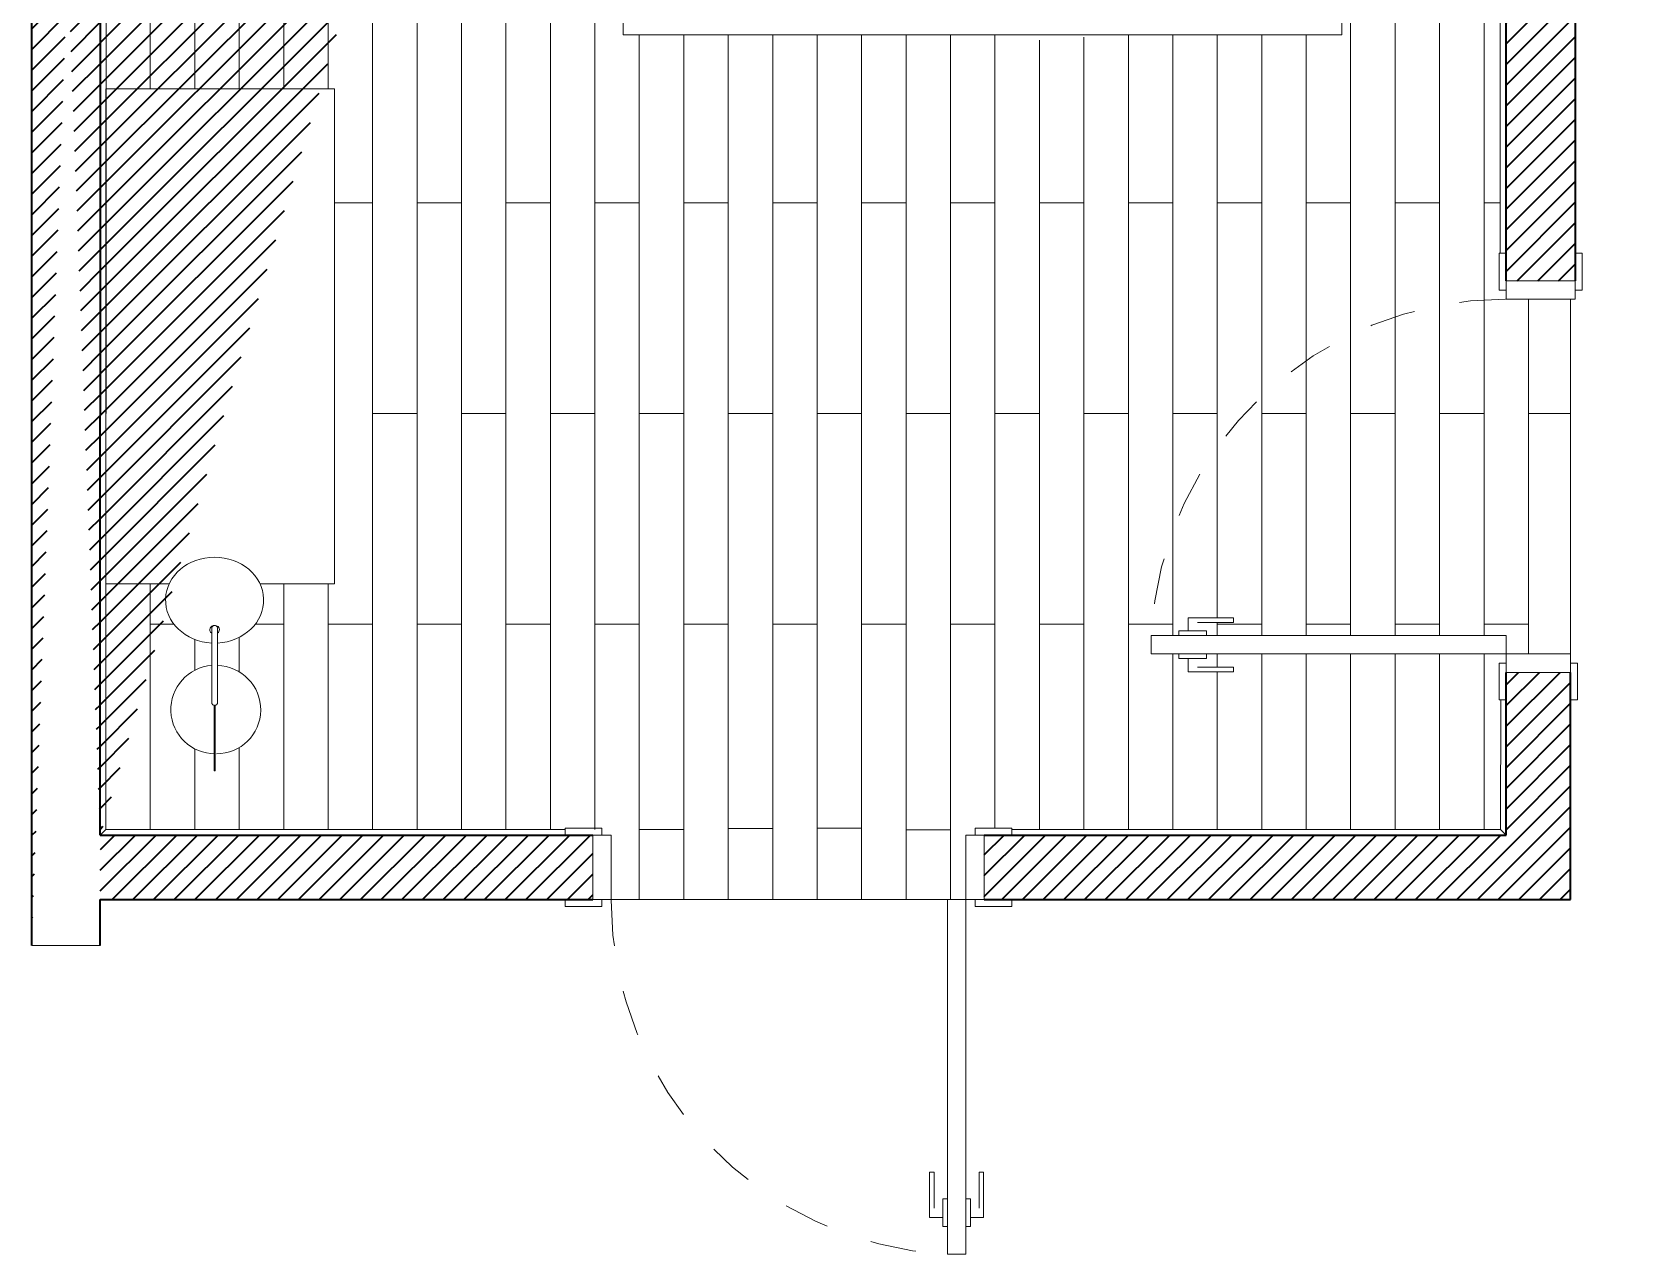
# Model space of a CAD drawing. Header units: millimetres. Extents: x -28732.7 to -28720, y -5761.5 to -5752.1.
# Drawn here: x -28726.782 to -28723.332, y -5761.549 to -5758.895 of the extents above; entities that cross this region are included whole.
import ezdxf

# ---------------------------------------------------------------- set-up
doc = ezdxf.new("R2010")
doc.units = ezdxf.units.MM
doc.linetypes.add('TRATTEGGIATA2', pattern=[0.375, 0.25, -0.125])
doc.layers.get('DEFPOINTS').update_dxf_attribs({"color": 210, "lineweight": 18})
doc.layers.add('A-DOOR-FULL', color=201, linetype='Continuous', lineweight=18)
doc.layers.add('A-SECT-MCUT', color=7, linetype='Continuous', lineweight=35)
doc.layers.add('A-ELEV-MBE4', color=41, linetype='Continuous', lineweight=13, transparency=0.25)
doc.layers.add('A-FURN', color=163, linetype='Continuous', lineweight=13, transparency=0.2)
pattern_1 = [(45, (-2.22046, 0.37514), (-0.022450640303, 0.022450640303), [])]

msp = doc.modelspace()

# ---------------------------------------------------------------- hatches: boundary and pattern name
at = {"layer": 'A-SECT-MCUT', "true_color": 0x939598}
h = msp.add_hatch(dxfattribs=at)
h.set_pattern_fill('ANSI31', color=252, scale=0.01)
h.set_pattern_definition(pattern_1)
edge = h.paths.add_edge_path()
edge.add_line((-28725.4994, -5756.6405), (-28725.4994, -5756.7905))
edge.add_line((-28725.4994, -5756.6405), (-28726.7824, -5756.6405))
edge.add_line((-28725.499, -5756.7905), (-28726.6324, -5756.7905))
edge.add_line((-28726.7824, -5760.8789), (-28726.7824, -5756.6405))
edge.add_line((-28726.6337, -5760.6388), (-28726.6324, -5756.7905))
edge.add_line((-28726.6337, -5760.8789), (-28726.7824, -5760.8789))
edge.add_line((-28726.6337, -5760.8789), (-28726.6337, -5760.7789))
edge.add_line((-28726.6337, -5760.7789), (-28725.5649, -5760.7788))
edge.add_line((-28725.5649, -5760.6388), (-28725.5649, -5760.7788))
edge.add_line((-28726.6337, -5760.6388), (-28725.5649, -5760.6388))
h = msp.add_hatch(dxfattribs=at)
h.set_pattern_fill('ANSI31', color=252, scale=0.01)
h.set_pattern_definition(pattern_1)
h.paths.add_polyline_path([(-28723.4324, -5759.4355), (-28723.5824, -5759.4355), (-28723.5824, -5756.7905), (-28724.6994, -5756.7905), (-28724.6994, -5756.6405), (-28723.3324, -5756.6405), (-28723.3324, -5756.7905), (-28723.4324, -5756.7905)])
h = msp.add_hatch(dxfattribs=at)
h.set_pattern_fill('ANSI31', color=252, scale=0.01)
h.set_pattern_definition(pattern_1)
h.paths.add_polyline_path([(-28723.4424, -5760.2855), (-28723.5824, -5760.2855), (-28723.5824, -5760.6388), (-28724.7149, -5760.6388), (-28724.7149, -5760.7788), (-28723.4424, -5760.7788)])

# ---------------------------------------------------------------- linework, layer by layer
at = {"layer": 'A-DOOR-FULL'}
for p, q in [((-28723.4324, -5759.4355), (-28723.5824, -5759.4355)), ((-28723.4324, -5759.4355), (-28723.5824, -5759.4355)), ((-28723.5824, -5759.4355), (-28723.5824, -5759.4755)), ((-28723.4324, -5759.4755), (-28723.4324, -5759.4355)), ((-28723.5824, -5759.4755), (-28723.4324, -5759.4755)), ((-28724.2724, -5760.1669), (-28724.174, -5760.1669)), ((-28724.2724, -5760.1955), (-28724.2724, -5760.1669)), ((-28724.2524, -5760.1769), (-28724.174, -5760.1769)), ((-28724.174, -5760.1769), (-28724.174, -5760.1669)), ((-28723.5824, -5760.2055), (-28724.3524, -5760.2055)), ((-28724.3524, -5760.2455), (-28724.3524, -5760.2055)), ((-28723.5824, -5760.2455), (-28723.5824, -5760.2055)), ((-28723.5824, -5760.2455), (-28724.3524, -5760.2455)), ((-28724.2724, -5760.2555), (-28724.2724, -5760.2842)), ((-28723.5824, -5760.2855), (-28723.5824, -5760.2455)), ((-28723.5824, -5760.2455), (-28723.4424, -5760.2455)), ((-28723.4424, -5760.2455), (-28723.4424, -5760.2855)), ((-28724.2724, -5760.2842), (-28724.174, -5760.2842)), ((-28724.2524, -5760.2742), (-28724.174, -5760.2742)), ((-28724.174, -5760.2742), (-28724.174, -5760.2842)), ((-28723.5824, -5760.2855), (-28723.4424, -5760.2855)), ((-28723.4424, -5760.2855), (-28723.5824, -5760.2855)), ((-28725.5649, -5760.6388), (-28725.5649, -5760.7788)), ((-28725.5249, -5760.6388), (-28725.5649, -5760.6388)), ((-28725.5249, -5760.7788), (-28725.5249, -5760.6388)), ((-28724.7549, -5760.7788), (-28724.7549, -5760.6388)), ((-28724.7549, -5760.6388), (-28724.7149, -5760.6388)), ((-28724.7149, -5760.6388), (-28724.7149, -5760.7788)), ((-28725.5649, -5760.7788), (-28725.5249, -5760.7788)), ((-28724.7949, -5760.7788), (-28724.7949, -5761.5488)), ((-28724.7549, -5760.7788), (-28724.7949, -5760.7788)), ((-28724.7549, -5760.7788), (-28724.7549, -5761.5488)), ((-28724.7149, -5760.7788), (-28724.7549, -5760.7788)), ((-28724.8336, -5761.4688), (-28724.8336, -5761.3704)), ((-28724.8236, -5761.3704), (-28724.8336, -5761.3704)), ((-28724.8236, -5761.4488), (-28724.8236, -5761.3704)), ((-28724.7263, -5761.4488), (-28724.7263, -5761.3704)), ((-28724.7263, -5761.3704), (-28724.7163, -5761.3704)), ((-28724.7163, -5761.4688), (-28724.7163, -5761.3704)), ((-28724.8049, -5761.4688), (-28724.8336, -5761.4688)), ((-28724.7449, -5761.4688), (-28724.7163, -5761.4688)), ((-28724.7549, -5761.5488), (-28724.7949, -5761.5488))]:
    msp.add_line(p, q, dxfattribs=at)
for points in [[(-28723.5824, -5759.3755), (-28723.5824, -5759.4555), (-28723.5974, -5759.4555), (-28723.5974, -5759.3755)], [(-28723.4324, -5759.3755), (-28723.4324, -5759.4555), (-28723.4174, -5759.4555), (-28723.4174, -5759.3755)], [(-28724.2924, -5760.2055), (-28724.2924, -5760.1955), (-28724.2324, -5760.1955), (-28724.2324, -5760.2055)], [(-28724.2924, -5760.2455), (-28724.2924, -5760.2555), (-28724.2324, -5760.2555), (-28724.2324, -5760.2455)], [(-28723.5824, -5760.3455), (-28723.5824, -5760.2655), (-28723.5974, -5760.2655), (-28723.5974, -5760.3455)], [(-28723.4274, -5760.3455), (-28723.4274, -5760.2655), (-28723.4424, -5760.2655), (-28723.4424, -5760.3455)], [(-28725.6249, -5760.6388), (-28725.5449, -5760.6388), (-28725.5449, -5760.6238), (-28725.6249, -5760.6238)], [(-28724.6549, -5760.6388), (-28724.7349, -5760.6388), (-28724.7349, -5760.6238), (-28724.6549, -5760.6238)], [(-28725.6249, -5760.7788), (-28725.5449, -5760.7788), (-28725.5449, -5760.7938), (-28725.6249, -5760.7938)], [(-28724.6549, -5760.7788), (-28724.7349, -5760.7788), (-28724.7349, -5760.7938), (-28724.6549, -5760.7938)], [(-28724.7949, -5761.4888), (-28724.8049, -5761.4888), (-28724.8049, -5761.4288), (-28724.7949, -5761.4288)], [(-28724.7549, -5761.4888), (-28724.7449, -5761.4888), (-28724.7449, -5761.4288), (-28724.7549, -5761.4288)]]:
    msp.add_lwpolyline(points, close=True, dxfattribs=at)
at = {"layer": 'A-DOOR-FULL', "color": 251, "linetype": 'TRATTEGGIATA2', "ltscale": 0.25}
for centre, start, end in [((-28723.5835, -5760.2455), 90, 177.0223), ((-28724.7549, -5760.7799), 180, 267.0223)]:
    msp.add_arc(centre, 0.77, start, end, dxfattribs=at)
at = {"layer": 'A-ELEV-MBE4'}
for p, q in [((-28726.6217, -5760.6268), (-28726.6204, -5756.8025)), ((-28723.5953, -5759.3755), (-28723.5944, -5756.8025)), ((-28723.5944, -5760.6268), (-28723.594, -5760.3455)), ((-28726.3869, -5760.4994), (-28726.3843, -5760.4994)), ((-28726.6217, -5760.6268), (-28726.6337, -5760.6388)), ((-28725.6249, -5760.6268), (-28726.6217, -5760.6268)), ((-28723.5944, -5760.6268), (-28724.6549, -5760.6268)), ((-28723.5944, -5760.6268), (-28723.5824, -5760.6388))]:
    msp.add_line(p, q, dxfattribs=at)
for points in [[(-28726.3918, -5760.2596), (-28726.3918, -5760.2606), (-28726.3918, -5760.2626), (-28726.3918, -5760.267), (-28726.3918, -5760.2676), (-28726.3918, -5760.2682), (-28726.3918, -5760.2688), (-28726.3918, -5760.2695), (-28726.3918, -5760.2701), (-28726.3918, -5760.2708), (-28726.3918, -5760.2715), (-28726.3918, -5760.2722), (-28726.3918, -5760.2729), (-28726.3918, -5760.2736), (-28726.3918, -5760.2744), (-28726.3918, -5760.2751), (-28726.3918, -5760.2758), (-28726.3918, -5760.2766), (-28726.3918, -5760.2774), (-28726.3918, -5760.2782), (-28726.3918, -5760.2789), (-28726.3918, -5760.2797), (-28726.3918, -5760.2805), (-28726.3918, -5760.2813), (-28726.3918, -5760.2821), (-28726.3918, -5760.2838), (-28726.3918, -5760.2846), (-28726.3918, -5760.2854), (-28726.3918, -5760.2862), (-28726.3918, -5760.287), (-28726.3918, -5760.2878), (-28726.3918, -5760.2886), (-28726.3918, -5760.2904), (-28726.3918, -5760.2912), (-28726.3918, -5760.292), (-28726.3918, -5760.2928), (-28726.3918, -5760.2936), (-28726.3918, -5760.2945), (-28726.3918, -5760.2945), (-28726.3918, -5760.2945), (-28726.3918, -5760.2945), (-28726.3918, -5760.2953), (-28726.3918, -5760.2961), (-28726.3918, -5760.2969), (-28726.3918, -5760.2977), (-28726.3918, -5760.2985), (-28726.3918, -5760.2992), (-28726.3918, -5760.3), (-28726.3918, -5760.3008), (-28726.3918, -5760.3016), (-28726.3918, -5760.3024), (-28726.3918, -5760.3032), (-28726.3918, -5760.304), (-28726.3918, -5760.3048), (-28726.3918, -5760.3056), (-28726.3918, -5760.3063), (-28726.3918, -5760.3071), (-28726.3918, -5760.3079), (-28726.3918, -5760.3086), (-28726.3918, -5760.3094), (-28726.3918, -5760.3102), (-28726.3918, -5760.3109), (-28726.3918, -5760.3117), (-28726.3918, -5760.3124), (-28726.3918, -5760.3132), (-28726.3918, -5760.3139), (-28726.3918, -5760.3147), (-28726.3918, -5760.3154), (-28726.3918, -5760.3161), (-28726.3918, -5760.3168), (-28726.3918, -5760.3176), (-28726.3918, -5760.3183), (-28726.3918, -5760.319), (-28726.3918, -5760.3197), (-28726.3918, -5760.3204), (-28726.3918, -5760.3211), (-28726.3918, -5760.3218), (-28726.3918, -5760.3224), (-28726.3918, -5760.3231), (-28726.3918, -5760.3238), (-28726.3918, -5760.3244), (-28726.3918, -5760.3251), (-28726.3918, -5760.3257), (-28726.3918, -5760.3264), (-28726.3918, -5760.327), (-28726.3918, -5760.3276), (-28726.3918, -5760.3283), (-28726.3918, -5760.3289), (-28726.3918, -5760.3295), (-28726.3918, -5760.3301), (-28726.3918, -5760.3307), (-28726.3918, -5760.3312), (-28726.3918, -5760.3318), (-28726.3918, -5760.3324), (-28726.3918, -5760.3329), (-28726.3918, -5760.3335), (-28726.3918, -5760.334), (-28726.3918, -5760.3345), (-28726.3918, -5760.335), (-28726.3918, -5760.3355), (-28726.3918, -5760.336), (-28726.3918, -5760.3365), (-28726.3918, -5760.337), (-28726.3918, -5760.3375), (-28726.3918, -5760.3379), (-28726.3918, -5760.3384), (-28726.3918, -5760.3388), (-28726.3918, -5760.3393), (-28726.3918, -5760.3397), (-28726.3918, -5760.3401), (-28726.3918, -5760.3405), (-28726.3918, -5760.3409), (-28726.3918, -5760.3413), (-28726.3918, -5760.3417), (-28726.3918, -5760.3421), (-28726.3918, -5760.3424), (-28726.3918, -5760.3428), (-28726.3918, -5760.3432), (-28726.3918, -5760.3435), (-28726.3918, -5760.3438), (-28726.3918, -5760.3442), (-28726.3918, -5760.3445), (-28726.3918, -5760.3448), (-28726.3918, -5760.3451), (-28726.3918, -5760.3454), (-28726.3918, -5760.3457), (-28726.3918, -5760.346), (-28726.3918, -5760.3463), (-28726.3918, -5760.3465), (-28726.3918, -5760.3468), (-28726.3918, -5760.347), (-28726.3918, -5760.3473), (-28726.3918, -5760.3475), (-28726.3918, -5760.3478), (-28726.3918, -5760.348), (-28726.3918, -5760.3482), (-28726.3918, -5760.3484), (-28726.3918, -5760.3486), (-28726.3918, -5760.3488), (-28726.3918, -5760.349), (-28726.3918, -5760.3492), (-28726.3918, -5760.3493), (-28726.3918, -5760.3495), (-28726.3918, -5760.3496), (-28726.3918, -5760.3498), (-28726.3918, -5760.3499), (-28726.3918, -5760.3501), (-28726.3918, -5760.3502), (-28726.3918, -5760.3503), (-28726.3918, -5760.3504), (-28726.3918, -5760.3505), (-28726.3918, -5760.3506), (-28726.3918, -5760.3507), (-28726.3918, -5760.3507), (-28726.3918, -5760.3508), (-28726.3918, -5760.3509), (-28726.3918, -5760.3509), (-28726.3918, -5760.351), (-28726.3918, -5760.351), (-28726.3918, -5760.351), (-28726.3918, -5760.351), (-28726.3918, -5760.351), (-28726.3918, -5760.351), (-28726.3918, -5760.351), (-28726.3918, -5760.351), (-28726.3918, -5760.351), (-28726.3918, -5760.3509), (-28726.3918, -5760.3509), (-28726.3918, -5760.3508), (-28726.3918, -5760.3507), (-28726.3918, -5760.3506), (-28726.3918, -5760.3506), (-28726.3918, -5760.3505), (-28726.3918, -5760.3503), (-28726.3918, -5760.3502), (-28726.3918, -5760.3501), (-28726.3918, -5760.3499), (-28726.3918, -5760.3498), (-28726.3918, -5760.3496), (-28726.3918, -5760.3494), (-28726.3918, -5760.3492), (-28726.3918, -5760.349), (-28726.3918, -5760.3488), (-28726.3918, -5760.3486), (-28726.3918, -5760.3483), (-28726.3918, -5760.348), (-28726.3918, -5760.3478), (-28726.3918, -5760.3475), (-28726.3918, -5760.3472), (-28726.3918, -5760.3468), (-28726.3918, -5760.3465), (-28726.3918, -5760.3462), (-28726.3918, -5760.3458), (-28726.3918, -5760.3454), (-28726.3918, -5760.345), (-28726.3918, -5760.3446), (-28726.3918, -5760.3442), (-28726.3918, -5760.3438), (-28726.3918, -5760.3433), (-28726.3918, -5760.3429), (-28726.3918, -5760.3424), (-28726.3918, -5760.3419), (-28726.3918, -5760.3414), (-28726.3918, -5760.3409), (-28726.3918, -5760.3404), (-28726.3918, -5760.3398), (-28726.3918, -5760.3393), (-28726.3918, -5760.3387), (-28726.3918, -5760.3381), (-28726.3918, -5760.3376), (-28726.3918, -5760.337), (-28726.3918, -5760.3363), (-28726.3918, -5760.3357), (-28726.3918, -5760.3351), (-28726.3918, -5760.3344), (-28726.3918, -5760.3338), (-28726.3918, -5760.3331), (-28726.3918, -5760.3324), (-28726.3918, -5760.3317), (-28726.3918, -5760.331), (-28726.3918, -5760.3303), (-28726.3918, -5760.3296), (-28726.3918, -5760.3289), (-28726.3918, -5760.3281), (-28726.3918, -5760.3274), (-28726.3918, -5760.3266), (-28726.3918, -5760.3259), (-28726.3918, -5760.3251), (-28726.3918, -5760.3243), (-28726.3918, -5760.3235), (-28726.3918, -5760.3227), (-28726.3918, -5760.3219), (-28726.3918, -5760.3211), (-28726.3918, -5760.3203), (-28726.3918, -5760.3194), (-28726.3918, -5760.3186), (-28726.3918, -5760.3178), (-28726.3918, -5760.3169), (-28726.3918, -5760.316), (-28726.3918, -5760.3152), (-28726.3918, -5760.3143), (-28726.3918, -5760.3134), (-28726.3918, -5760.3125), (-28726.3918, -5760.3116), (-28726.3918, -5760.3107), (-28726.3918, -5760.3098), (-28726.3918, -5760.3089), (-28726.3918, -5760.308), (-28726.3918, -5760.307), (-28726.3918, -5760.3061), (-28726.3918, -5760.3052), (-28726.3918, -5760.3042), (-28726.3918, -5760.3033), (-28726.3918, -5760.3023), (-28726.3918, -5760.3013), (-28726.3918, -5760.3004), (-28726.3918, -5760.2994), (-28726.3918, -5760.2984), (-28726.3918, -5760.2974), (-28726.3918, -5760.2964), (-28726.3918, -5760.2954), (-28726.3918, -5760.2945), (-28726.3918, -5760.2935), (-28726.3918, -5760.2925), (-28726.3918, -5760.2915), (-28726.3918, -5760.2905), (-28726.3918, -5760.2895), (-28726.3918, -5760.2885), (-28726.3918, -5760.2875), (-28726.3918, -5760.2865), (-28726.3918, -5760.2854), (-28726.3918, -5760.2844), (-28726.3918, -5760.2834), (-28726.3918, -5760.2824), (-28726.3918, -5760.2814), (-28726.3918, -5760.2804), (-28726.3918, -5760.2794), (-28726.3918, -5760.2783), (-28726.3918, -5760.2773), (-28726.3918, -5760.2763), (-28726.3918, -5760.2753), (-28726.3918, -5760.2742), (-28726.3918, -5760.2732), (-28726.3918, -5760.2722), (-28726.3918, -5760.2711), (-28726.3918, -5760.2701), (-28726.3918, -5760.269), (-28726.3918, -5760.268), (-28726.3918, -5760.267), (-28726.3918, -5760.2659), (-28726.3918, -5760.2649), (-28726.3918, -5760.2638), (-28726.3918, -5760.2628), (-28726.3918, -5760.2617), (-28726.3918, -5760.2607), (-28726.3918, -5760.2597), (-28726.3918, -5760.2503), (-28726.3918, -5760.2373), (-28726.3918, -5760.2237), (-28726.3918, -5760.2094), (-28726.3918, -5760.1946), (-28726.3918, -5760.1904)], [(-28726.3794, -5760.2596), (-28726.3794, -5760.2606), (-28726.3794, -5760.2626), (-28726.3794, -5760.267), (-28726.3794, -5760.2676), (-28726.3794, -5760.2682), (-28726.3794, -5760.2688), (-28726.3794, -5760.2695), (-28726.3794, -5760.2701), (-28726.3794, -5760.2708), (-28726.3794, -5760.2715), (-28726.3794, -5760.2722), (-28726.3794, -5760.2729), (-28726.3794, -5760.2736), (-28726.3794, -5760.2744), (-28726.3794, -5760.2751), (-28726.3794, -5760.2758), (-28726.3794, -5760.2766), (-28726.3794, -5760.2774), (-28726.3794, -5760.2782), (-28726.3794, -5760.2789), (-28726.3794, -5760.2797), (-28726.3794, -5760.2805), (-28726.3794, -5760.2813), (-28726.3794, -5760.2821), (-28726.3794, -5760.2838), (-28726.3794, -5760.2846), (-28726.3794, -5760.2854), (-28726.3794, -5760.2862), (-28726.3794, -5760.287), (-28726.3794, -5760.2878), (-28726.3794, -5760.2886), (-28726.3794, -5760.2904), (-28726.3794, -5760.2912), (-28726.3794, -5760.292), (-28726.3794, -5760.2928), (-28726.3794, -5760.2936), (-28726.3794, -5760.2945), (-28726.3794, -5760.2945), (-28726.3794, -5760.2953), (-28726.3794, -5760.2961), (-28726.3794, -5760.2969), (-28726.3794, -5760.2977), (-28726.3794, -5760.2984), (-28726.3794, -5760.2992), (-28726.3794, -5760.3), (-28726.3794, -5760.3008), (-28726.3794, -5760.3016), (-28726.3794, -5760.3024), (-28726.3794, -5760.3032), (-28726.3794, -5760.304), (-28726.3794, -5760.3048), (-28726.3794, -5760.3055), (-28726.3794, -5760.3063), (-28726.3794, -5760.3071), (-28726.3794, -5760.3079), (-28726.3794, -5760.3086), (-28726.3794, -5760.3094), (-28726.3794, -5760.3102), (-28726.3794, -5760.3109), (-28726.3794, -5760.3117), (-28726.3794, -5760.3124), (-28726.3794, -5760.3132), (-28726.3794, -5760.3139), (-28726.3794, -5760.3147), (-28726.3794, -5760.3154), (-28726.3794, -5760.3161), (-28726.3794, -5760.3168), (-28726.3794, -5760.3176), (-28726.3794, -5760.3183), (-28726.3794, -5760.319), (-28726.3794, -5760.3197), (-28726.3794, -5760.3204), (-28726.3794, -5760.3211), (-28726.3794, -5760.3218), (-28726.3794, -5760.3224), (-28726.3794, -5760.3231), (-28726.3794, -5760.3238), (-28726.3794, -5760.3244), (-28726.3794, -5760.3251), (-28726.3794, -5760.3257), (-28726.3794, -5760.3264), (-28726.3794, -5760.327), (-28726.3794, -5760.3276), (-28726.3794, -5760.3283), (-28726.3794, -5760.3289), (-28726.3794, -5760.3295), (-28726.3794, -5760.3301), (-28726.3794, -5760.3306), (-28726.3794, -5760.3312), (-28726.3794, -5760.3318), (-28726.3794, -5760.3324), (-28726.3794, -5760.3329), (-28726.3794, -5760.3334), (-28726.3794, -5760.334), (-28726.3794, -5760.3345), (-28726.3794, -5760.335), (-28726.3794, -5760.3355), (-28726.3794, -5760.336), (-28726.3794, -5760.3365), (-28726.3794, -5760.337), (-28726.3794, -5760.3375), (-28726.3794, -5760.3379), (-28726.3794, -5760.3384), (-28726.3794, -5760.3388), (-28726.3794, -5760.3393), (-28726.3794, -5760.3397), (-28726.3794, -5760.3401), (-28726.3794, -5760.3405), (-28726.3794, -5760.3409), (-28726.3794, -5760.3413), (-28726.3794, -5760.3417), (-28726.3794, -5760.3421), (-28726.3794, -5760.3424), (-28726.3794, -5760.3428), (-28726.3794, -5760.3432), (-28726.3794, -5760.3435), (-28726.3794, -5760.3438), (-28726.3794, -5760.3442), (-28726.3794, -5760.3445), (-28726.3794, -5760.3448), (-28726.3794, -5760.3451), (-28726.3794, -5760.3454), (-28726.3794, -5760.3457), (-28726.3794, -5760.346), (-28726.3794, -5760.3463), (-28726.3794, -5760.3465), (-28726.3794, -5760.3468), (-28726.3794, -5760.347), (-28726.3794, -5760.3473), (-28726.3794, -5760.3475), (-28726.3794, -5760.3478), (-28726.3794, -5760.348), (-28726.3794, -5760.3482), (-28726.3794, -5760.3484), (-28726.3794, -5760.3486), (-28726.3794, -5760.3488), (-28726.3794, -5760.349), (-28726.3794, -5760.3492), (-28726.3794, -5760.3493), (-28726.3794, -5760.3495), (-28726.3794, -5760.3496), (-28726.3794, -5760.3498), (-28726.3794, -5760.3499), (-28726.3794, -5760.3501), (-28726.3794, -5760.3502), (-28726.3794, -5760.3503), (-28726.3794, -5760.3504), (-28726.3794, -5760.3505), (-28726.3794, -5760.3506), (-28726.3794, -5760.3507), (-28726.3794, -5760.3507), (-28726.3794, -5760.3508), (-28726.3794, -5760.3509), (-28726.3794, -5760.3509), (-28726.3794, -5760.351), (-28726.3794, -5760.351), (-28726.3794, -5760.351), (-28726.3794, -5760.351), (-28726.3794, -5760.351), (-28726.3794, -5760.351), (-28726.3794, -5760.351), (-28726.3794, -5760.351), (-28726.3794, -5760.351), (-28726.3794, -5760.3509), (-28726.3794, -5760.3509), (-28726.3794, -5760.3508), (-28726.3794, -5760.3507), (-28726.3794, -5760.3506), (-28726.3794, -5760.3506), (-28726.3794, -5760.3505), (-28726.3794, -5760.3503), (-28726.3794, -5760.3502), (-28726.3794, -5760.3501), (-28726.3794, -5760.3499), (-28726.3794, -5760.3498), (-28726.3794, -5760.3496), (-28726.3794, -5760.3494), (-28726.3794, -5760.3492), (-28726.3794, -5760.349), (-28726.3794, -5760.3488), (-28726.3794, -5760.3486), (-28726.3794, -5760.3483), (-28726.3794, -5760.348), (-28726.3794, -5760.3478), (-28726.3794, -5760.3475), (-28726.3794, -5760.3472), (-28726.3794, -5760.3468), (-28726.3794, -5760.3465), (-28726.3794, -5760.3462), (-28726.3794, -5760.3458), (-28726.3794, -5760.3454), (-28726.3794, -5760.345), (-28726.3794, -5760.3446), (-28726.3794, -5760.3442), (-28726.3794, -5760.3438), (-28726.3794, -5760.3433), (-28726.3794, -5760.3429), (-28726.3794, -5760.3424), (-28726.3794, -5760.3419), (-28726.3794, -5760.3414), (-28726.3794, -5760.3409), (-28726.3794, -5760.3404), (-28726.3794, -5760.3398), (-28726.3794, -5760.3393), (-28726.3794, -5760.3387), (-28726.3794, -5760.3381), (-28726.3794, -5760.3376), (-28726.3794, -5760.337), (-28726.3794, -5760.3363), (-28726.3794, -5760.3357), (-28726.3794, -5760.3351), (-28726.3794, -5760.3344), (-28726.3794, -5760.3338), (-28726.3794, -5760.3331), (-28726.3794, -5760.3324), (-28726.3794, -5760.3317), (-28726.3794, -5760.331), (-28726.3794, -5760.3303), (-28726.3794, -5760.3296), (-28726.3794, -5760.3289), (-28726.3794, -5760.3282), (-28726.3794, -5760.3274), (-28726.3794, -5760.3266), (-28726.3794, -5760.3259), (-28726.3794, -5760.3251), (-28726.3794, -5760.3243), (-28726.3794, -5760.3235), (-28726.3794, -5760.3227), (-28726.3794, -5760.3219), (-28726.3794, -5760.3211), (-28726.3794, -5760.3203), (-28726.3794, -5760.3194), (-28726.3794, -5760.3186), (-28726.3794, -5760.3178), (-28726.3794, -5760.3169), (-28726.3794, -5760.316), (-28726.3794, -5760.3152), (-28726.3794, -5760.3143), (-28726.3794, -5760.3134), (-28726.3794, -5760.3125), (-28726.3794, -5760.3116), (-28726.3794, -5760.3107), (-28726.3794, -5760.3098), (-28726.3794, -5760.3089), (-28726.3794, -5760.308), (-28726.3794, -5760.307), (-28726.3794, -5760.3061), (-28726.3794, -5760.3052), (-28726.3794, -5760.3042), (-28726.3794, -5760.3033), (-28726.3794, -5760.3023), (-28726.3794, -5760.3013), (-28726.3794, -5760.3004), (-28726.3794, -5760.2994), (-28726.3794, -5760.2984), (-28726.3794, -5760.2974), (-28726.3794, -5760.2964), (-28726.3794, -5760.2955), (-28726.3794, -5760.2945), (-28726.3794, -5760.2935), (-28726.3794, -5760.2925), (-28726.3794, -5760.2915), (-28726.3794, -5760.2905), (-28726.3794, -5760.2895), (-28726.3794, -5760.2885), (-28726.3794, -5760.2875), (-28726.3794, -5760.2865), (-28726.3794, -5760.2854), (-28726.3794, -5760.2844), (-28726.3794, -5760.2834), (-28726.3794, -5760.2824), (-28726.3794, -5760.2814), (-28726.3794, -5760.2804), (-28726.3794, -5760.2794), (-28726.3794, -5760.2783), (-28726.3794, -5760.2773), (-28726.3794, -5760.2763), (-28726.3794, -5760.2753), (-28726.3794, -5760.2742), (-28726.3794, -5760.2732), (-28726.3794, -5760.2722), (-28726.3794, -5760.2711), (-28726.3794, -5760.2701), (-28726.3794, -5760.2691), (-28726.3794, -5760.268), (-28726.3794, -5760.267), (-28726.3794, -5760.2659), (-28726.3794, -5760.2649), (-28726.3794, -5760.2638), (-28726.3794, -5760.2628), (-28726.3794, -5760.2617), (-28726.3794, -5760.2607), (-28726.3794, -5760.2597), (-28726.3794, -5760.2586), (-28726.3794, -5760.2448), (-28726.3794, -5760.2316), (-28726.3794, -5760.2177), (-28726.3794, -5760.2031), (-28726.3794, -5760.1904)], [(-28726.3856, -5760.3572), (-28726.3869, -5760.3571), (-28726.3881, -5760.3567), (-28726.3892, -5760.3561), (-28726.3902, -5760.3552), (-28726.3909, -5760.3542), (-28726.3915, -5760.353), (-28726.3918, -5760.3518), (-28726.3918, -5760.351)], [(-28726.3869, -5760.4994), (-28726.3869, -5760.4896), (-28726.3869, -5760.4701), (-28726.3869, -5760.4491), (-28726.3869, -5760.4235), (-28726.3869, -5760.4055), (-28726.3869, -5760.3841), (-28726.3869, -5760.3707), (-28726.3869, -5760.3599), (-28726.3869, -5760.3568)], [(-28726.3794, -5760.351), (-28726.3794, -5760.3515), (-28726.3796, -5760.3528), (-28726.3801, -5760.354), (-28726.3809, -5760.355), (-28726.3818, -5760.3559), (-28726.3827, -5760.3565), (-28726.3842, -5760.3571), (-28726.3856, -5760.3572)], [(-28726.3843, -5760.4994), (-28726.3843, -5760.4896), (-28726.3843, -5760.4701), (-28726.3843, -5760.4491), (-28726.3843, -5760.4235), (-28726.3843, -5760.4055), (-28726.3843, -5760.3841), (-28726.3843, -5760.3707), (-28726.3843, -5760.3599), (-28726.3843, -5760.3569)]]:
    msp.add_lwpolyline(points, dxfattribs=at)
for centre, radius, start, end in [((-28726.3856, -5760.1898), 0.00624, 354.7695, 185.2383), ((-28726.3844, -5760.3663), 0.0961, 94.4313, 270.0671), ((-28726.3813, -5760.3666), 0.0958, 269.7719, 88.8695)]:
    msp.add_arc(centre, radius, start, end, dxfattribs=at)
for centre, major_axis, start_param, end_param in [((-28726.3856, -5760.1287), (0.1064, 0), 1.570796, 4.653617), ((-28726.3856, -5760.1287), (0.1064, 0), 4.771149, 7.853982), ((-28726.3856, -5760.1928), (0.0105, 0), 1.570796, 4.060966), ((-28726.3856, -5760.1928), (0.0105, 0), 0, 1.570796), ((-28726.3856, -5760.1928), (0.0105, 0), 5.36395, 6.283185)]:
    msp.add_ellipse(centre, major_axis=major_axis, ratio=0.876283, start_param=start_param, end_param=end_param, dxfattribs=at)
at = {"layer": 'A-FURN', "color": 251, "true_color": 0x636466}
for p, q in [((-28726.0427, -5756.8025), (-28726.0427, -5760.6268)), ((-28725.9462, -5756.8025), (-28725.9462, -5760.6268)), ((-28725.8497, -5756.8025), (-28725.8497, -5760.6268)), ((-28725.7532, -5756.8025), (-28725.7532, -5760.6268)), ((-28725.6567, -5756.8025), (-28725.6567, -5760.6268)), ((-28725.5602, -5756.8025), (-28725.5602, -5760.6268)), ((-28723.9197, -5757.1625), (-28723.9197, -5760.2055)), ((-28723.8232, -5757.1625), (-28723.8232, -5760.2055)), ((-28723.7267, -5757.1625), (-28723.7267, -5760.2055)), ((-28723.6302, -5757.1625), (-28723.6302, -5760.2055)), ((-28726.1392, -5758.5215), (-28726.1392, -5759.0183)), ((-28726.5252, -5758.5615), (-28726.5252, -5759.0183)), ((-28726.4287, -5758.5615), (-28726.4287, -5759.0183)), ((-28726.3322, -5758.5615), (-28726.3322, -5759.0183)), ((-28726.2357, -5758.5615), (-28726.2357, -5759.0183)), ((-28725.4637, -5758.9016), (-28725.4637, -5760.7788)), ((-28725.3672, -5758.9016), (-28725.3672, -5760.7788)), ((-28725.2707, -5758.9016), (-28725.2707, -5760.7788)), ((-28725.1742, -5758.9016), (-28725.1742, -5760.7788)), ((-28725.0777, -5758.9016), (-28725.0777, -5760.7788)), ((-28724.9812, -5758.9016), (-28724.9812, -5760.7788)), ((-28724.8847, -5758.9016), (-28724.8847, -5760.7788)), ((-28724.7882, -5758.9016), (-28724.7882, -5760.7788)), ((-28724.6917, -5758.9016), (-28724.6917, -5760.6238)), ((-28724.4987, -5758.9065), (-28724.4987, -5760.6268)), ((-28724.4022, -5758.9016), (-28724.4022, -5760.6268)), ((-28724.3057, -5758.9016), (-28724.3057, -5760.2055)), ((-28724.2092, -5758.9016), (-28724.2092, -5760.1669)), ((-28724.1127, -5758.9016), (-28724.1127, -5760.2055)), ((-28724.0162, -5758.9016), (-28724.0162, -5760.2055)), ((-28724.5952, -5758.9132), (-28724.5952, -5760.6268)), ((-28726.0427, -5759.2658), (-28726.1255, -5759.2658)), ((-28725.8497, -5759.2658), (-28725.9462, -5759.2658)), ((-28725.6567, -5759.2658), (-28725.7532, -5759.2658)), ((-28725.4637, -5759.2658), (-28725.5602, -5759.2658)), ((-28725.2707, -5759.2658), (-28725.3672, -5759.2658)), ((-28725.0777, -5759.2658), (-28725.1742, -5759.2658)), ((-28724.8847, -5759.2658), (-28724.9812, -5759.2658)), ((-28724.6917, -5759.2658), (-28724.7882, -5759.2658)), ((-28724.4987, -5759.2658), (-28724.5952, -5759.2658)), ((-28724.3057, -5759.2658), (-28724.4022, -5759.2658)), ((-28724.1127, -5759.2658), (-28724.2092, -5759.2658)), ((-28723.9197, -5759.2658), (-28724.0162, -5759.2658)), ((-28723.7267, -5759.2658), (-28723.8232, -5759.2658)), ((-28723.5952, -5759.2658), (-28723.6302, -5759.2658)), ((-28723.5337, -5759.4755), (-28723.5337, -5760.2455)), ((-28723.4424, -5759.4755), (-28723.4424, -5760.2455)), ((-28725.9462, -5759.7238), (-28726.0427, -5759.7238)), ((-28725.7532, -5759.7238), (-28725.8497, -5759.7238)), ((-28725.5602, -5759.7238), (-28725.6567, -5759.7238)), ((-28725.3672, -5759.7238), (-28725.4637, -5759.7238)), ((-28725.1742, -5759.7238), (-28725.2707, -5759.7238)), ((-28724.9812, -5759.7238), (-28725.0777, -5759.7238)), ((-28724.7882, -5759.7238), (-28724.8847, -5759.7238)), ((-28724.5952, -5759.7238), (-28724.6917, -5759.7238)), ((-28724.4022, -5759.7238), (-28724.4987, -5759.7238)), ((-28724.2092, -5759.7238), (-28724.3057, -5759.7238)), ((-28724.0162, -5759.7238), (-28724.1127, -5759.7238)), ((-28723.8232, -5759.7238), (-28723.9197, -5759.7238)), ((-28723.6302, -5759.7238), (-28723.7267, -5759.7238)), ((-28723.4424, -5759.7238), (-28723.5337, -5759.7238)), ((-28726.5252, -5760.0933), (-28726.5252, -5760.6268)), ((-28726.2357, -5760.0933), (-28726.2357, -5760.6268)), ((-28726.1392, -5760.0933), (-28726.1392, -5760.6268)), ((-28726.4738, -5760.1808), (-28726.5252, -5760.1808)), ((-28726.2357, -5760.1808), (-28726.2974, -5760.1808)), ((-28726.0427, -5760.1808), (-28726.1392, -5760.1808)), ((-28725.8497, -5760.1808), (-28725.9462, -5760.1808)), ((-28725.6567, -5760.1808), (-28725.7532, -5760.1808)), ((-28725.4637, -5760.1808), (-28725.5602, -5760.1808)), ((-28725.2707, -5760.1808), (-28725.3672, -5760.1808)), ((-28725.0777, -5760.1808), (-28725.1742, -5760.1808)), ((-28724.8847, -5760.1808), (-28724.9812, -5760.1808)), ((-28724.6917, -5760.1808), (-28724.7882, -5760.1808)), ((-28724.4987, -5760.1808), (-28724.5952, -5760.1808)), ((-28724.3057, -5760.1808), (-28724.4022, -5760.1808)), ((-28724.2092, -5760.1769), (-28724.2092, -5760.2055)), ((-28724.1127, -5760.1808), (-28724.2092, -5760.1808)), ((-28723.9197, -5760.1808), (-28724.0162, -5760.1808)), ((-28723.7267, -5760.1808), (-28723.8232, -5760.1808)), ((-28723.5337, -5760.1808), (-28723.6302, -5760.1808)), ((-28726.4287, -5760.2139), (-28726.4287, -5760.2811)), ((-28726.3322, -5760.2093), (-28726.3322, -5760.2843)), ((-28724.3057, -5760.2455), (-28724.3057, -5760.6268)), ((-28724.2092, -5760.2455), (-28724.2092, -5760.2742)), ((-28724.1127, -5760.2455), (-28724.1127, -5760.6268)), ((-28724.0162, -5760.2455), (-28724.0162, -5760.6268)), ((-28723.9197, -5760.2455), (-28723.9197, -5760.6268)), ((-28723.8232, -5760.2455), (-28723.8232, -5760.6268)), ((-28723.7267, -5760.2455), (-28723.7267, -5760.6268)), ((-28723.6302, -5760.2455), (-28723.6302, -5760.6268)), ((-28726.4287, -5760.4516), (-28726.4287, -5760.6268)), ((-28726.3322, -5760.4489), (-28726.3322, -5760.6268)), ((-28725.3672, -5760.6268), (-28725.4637, -5760.6268)), ((-28725.1742, -5760.6247), (-28725.2707, -5760.6247)), ((-28724.9812, -5760.6237), (-28725.0777, -5760.6237)), ((-28724.7882, -5760.6277), (-28724.8847, -5760.6277))]:
    msp.add_line(p, q, dxfattribs=at)
at = {"layer": 'A-FURN'}
for p, q in [((-28725.499, -5758.9016), (-28725.499, -5756.8025)), ((-28723.939, -5758.9016), (-28723.939, -5756.8025)), ((-28725.499, -5758.9016), (-28724.719, -5758.9016)), ((-28723.939, -5758.9016), (-28724.719, -5758.9016))]:
    msp.add_line(p, q, dxfattribs=at)
at = {"layer": 'A-FURN', "color": 251, "true_color": 0x646362}
for p, q in [((-28724.2092, -5760.2842), (-28724.2092, -5760.6268)), ((-28725.5249, -5760.7788), (-28724.7949, -5760.7788))]:
    msp.add_line(p, q, dxfattribs=at)
at = {"layer": 'A-FURN'}
for points in [[(-28726.1255, -5760.0933), (-28726.1255, -5759.0183), (-28726.6215, -5759.0183), (-28726.6215, -5760.0933), (-28726.484, -5760.0933)], [(-28726.2873, -5760.0933), (-28726.1255, -5760.0933)]]:
    msp.add_lwpolyline(points, dxfattribs=at)
at = {"layer": 'A-SECT-MCUT'}
for p, q in [((-28726.7824, -5760.8789), (-28726.7824, -5756.6405)), ((-28726.6337, -5760.6388), (-28726.6324, -5756.7905)), ((-28723.5824, -5759.4355), (-28723.5824, -5756.7905)), ((-28723.4324, -5756.7905), (-28723.4324, -5759.4355)), ((-28723.5824, -5760.6388), (-28723.5824, -5760.2855)), ((-28723.4424, -5760.7788), (-28723.4424, -5760.2855)), ((-28726.6337, -5760.6388), (-28725.5649, -5760.6388)), ((-28724.7149, -5760.6388), (-28723.5824, -5760.6388)), ((-28726.6337, -5760.7789), (-28725.5649, -5760.7788)), ((-28726.6337, -5760.8789), (-28726.6337, -5760.7789)), ((-28724.7149, -5760.7788), (-28723.4424, -5760.7788))]:
    msp.add_line(p, q, dxfattribs=at)
at = {"layer": 'DEFPOINTS'}
msp.add_line((-28726.6337, -5760.8789), (-28726.7824, -5760.8789), dxfattribs=at)

doc.saveas('drawing.dxf')
